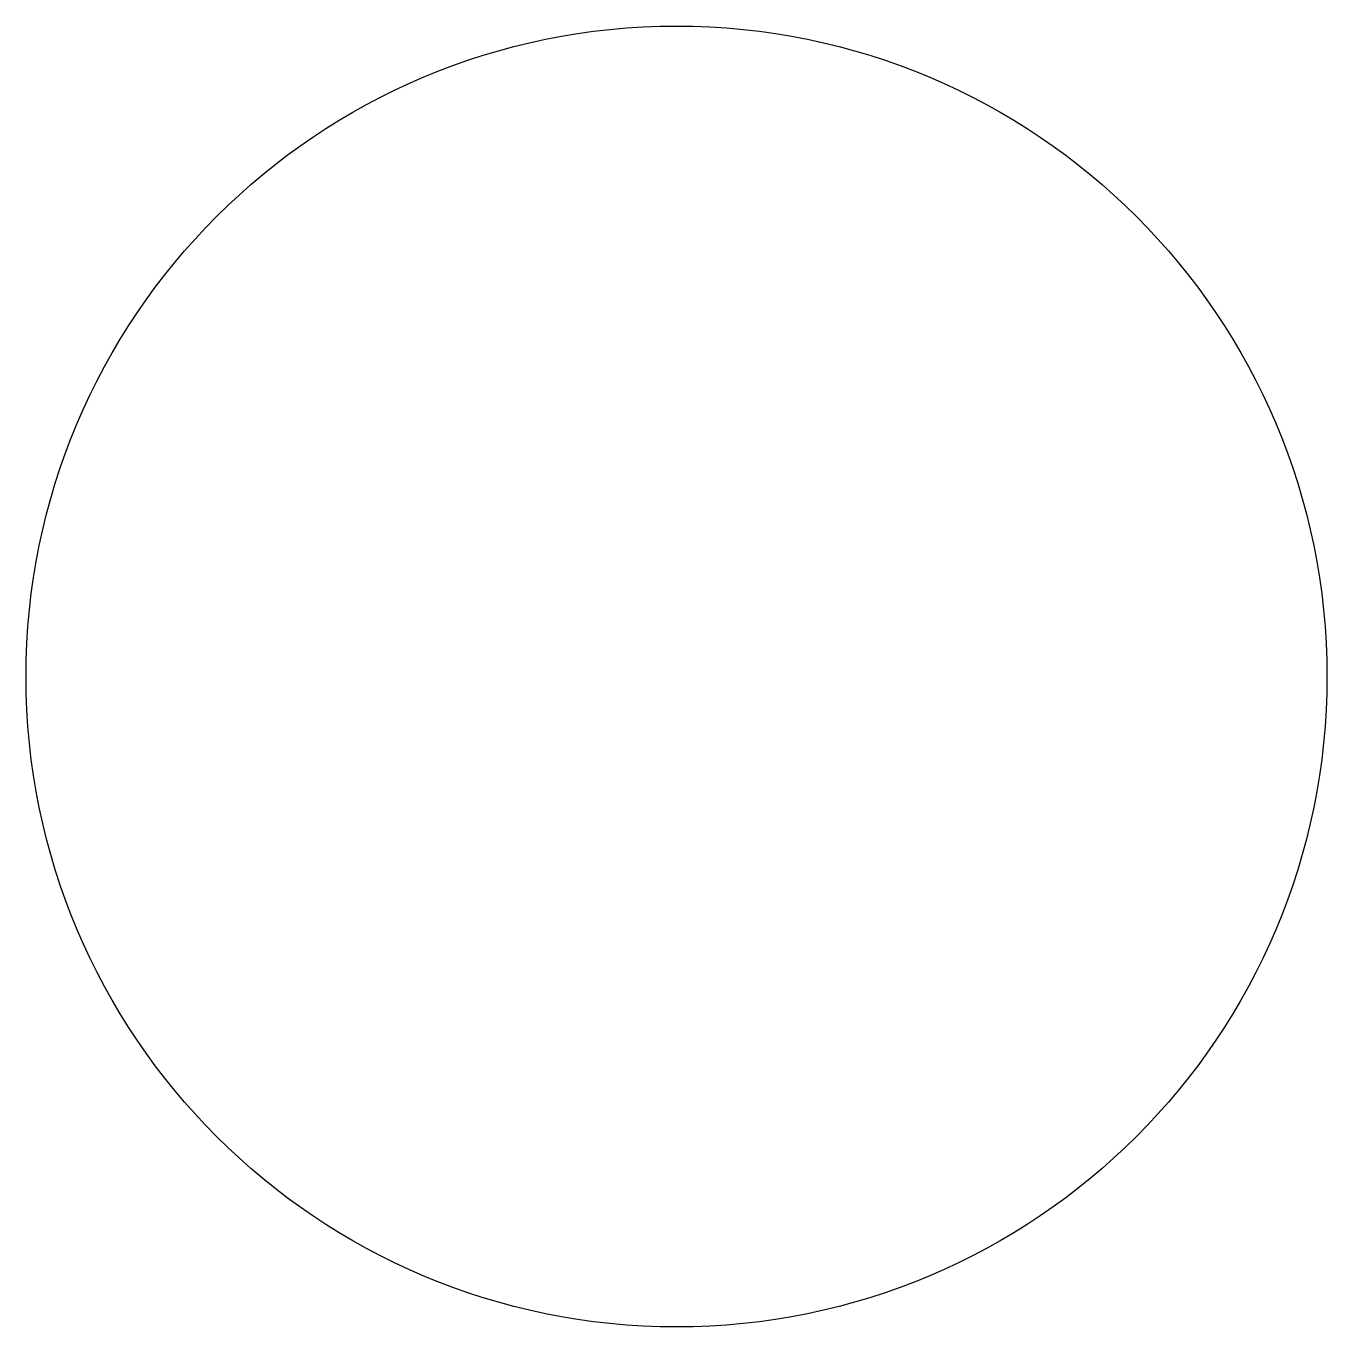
# Paper-space layout 'Layout1' of a CAD drawing. Header units: millimetres. Extents: x -100 to 100, y -100 to 100.
import ezdxf

# ---------------------------------------------------------------- set-up
doc = ezdxf.new("R2010")
doc.units = ezdxf.units.MM

psp = doc.layouts.get("Layout1")

# ---------------------------------------------------------------- linework, layer by layer
psp.add_circle((0, 0), 100)

doc.saveas('drawing.dxf')
